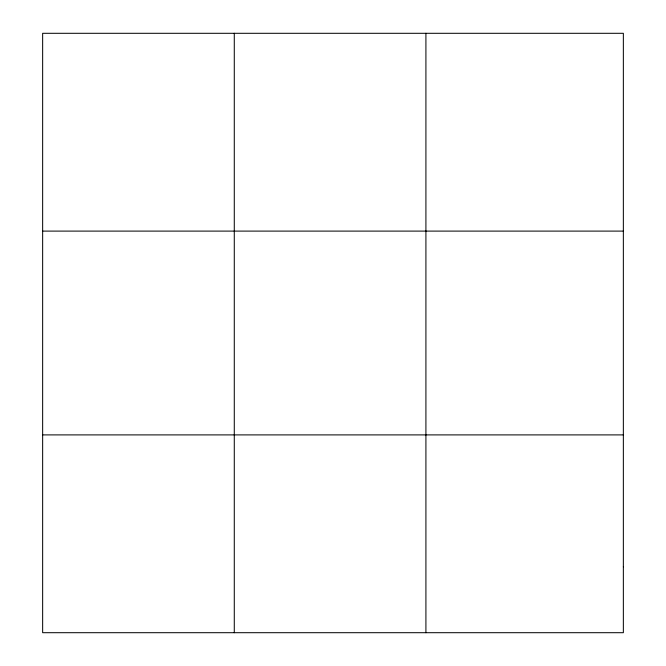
<?xml version="1.0" encoding="UTF-8"?>
<svg xmlns="http://www.w3.org/2000/svg" width="666" height="666" viewBox="0 0 666 666"><rect width="100%" height="100%" fill="white"/><g stroke="black" fill="none" stroke-linecap="round" stroke-linejoin="round"><path stroke-width="1" d="M234.282 632.7L234.282 33.3M425.915 632.7L425.915 33.3M42.649 231.102L623.351 231.102M42.649 434.898L623.351 434.898M623.351 566.766L623.351 632.7L42.649 632.7L42.649 33.3L623.351 33.3L623.351 566.766"/></g></svg>
